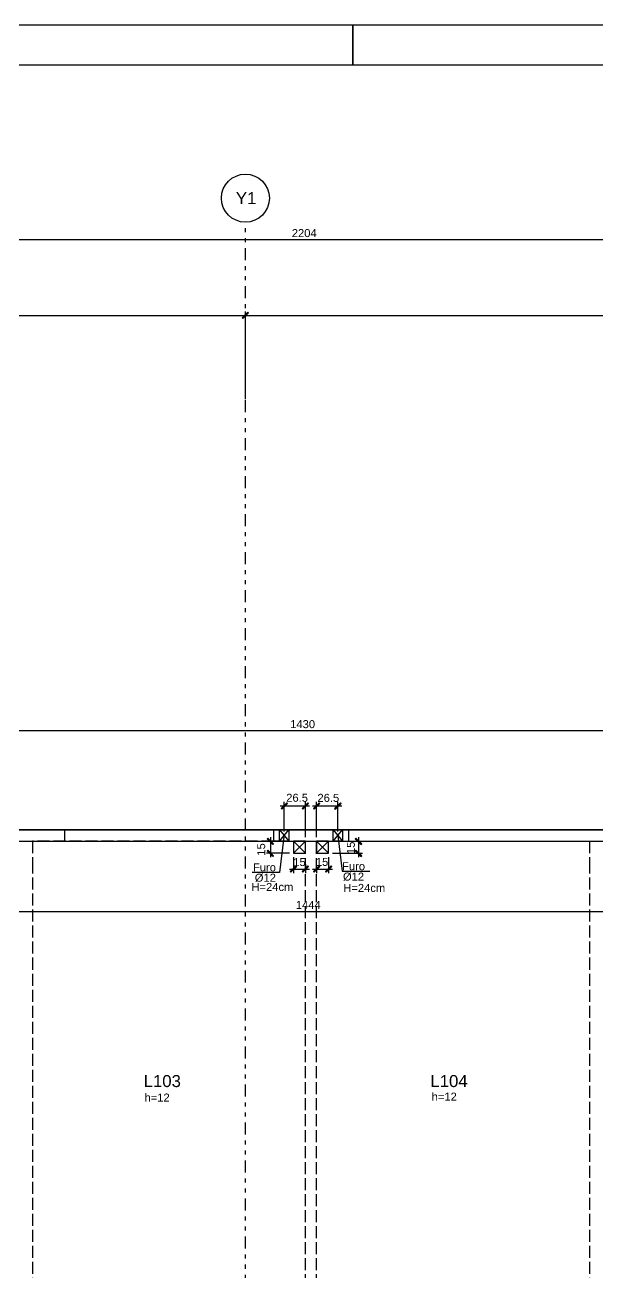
# Model space of a CAD drawing. Extents: x 0 to 119, y 0 to 84.
# Drawn here: x 24.71 to 39.01, y 52.94 to 84.1 of the extents above; entities that cross this region are included whole.
import ezdxf

# ---------------------------------------------------------------- set-up
doc = ezdxf.new("R2010")
doc.units = 0
doc.linetypes.add('ESTILO_TQS_0004', pattern=[1.09, 0.3, -0.15, 0.02, -0.15, 0.02, -0.15, 0.3])
doc.linetypes.add('ESTILO_TQS_0005', pattern=[0.4, 0.3, -0.1])
for name, color, linetype in [('1', 1, 'CONTINUOUS'), ('2', 2, 'CONTINUOUS'), ('3', 3, 'CONTINUOUS'), ('4', 4, 'CONTINUOUS'), ('7', 7, 'CONTINUOUS')]:
    doc.layers.add(name, color=color, linetype=linetype)
doc.styles.add('TQS_ARIAL', font='arial.ttf')

msp = doc.modelspace()

# ---------------------------------------------------------------- linework, layer by layer
at = {"layer": '1', "linetype": 'CONTINUOUS'}
for p, q in [((9.6182, 78.739615), (53.8982, 78.739615)), ((9.6182, 76.844087), (30.3182, 76.844087)), ((30.1182, 76.844087), (53.8982, 76.844087)), ((30.2182, 74.846489), (30.2182, 76.944087)), ((30.2182, 74.746489), (30.2182, 76.944087)), ((17.3182, 66.470521), (46.1182, 66.470521)), ((31.087972, 64.585913), (31.8182, 64.585913)), ((31.187972, 63.946339), (31.187972, 64.685913)), ((31.7182, 63.806402), (31.7182, 64.685913)), ((31.8982, 64.585913), (32.628428, 64.585913)), ((31.9982, 63.806402), (31.9982, 64.685913)), ((32.528428, 63.946339), (32.528428, 64.685913)), ((31.067972, 63.98635), (31.307972, 63.706328)), ((31.067972, 63.706328), (31.307972, 63.98635)), ((32.408428, 63.98635), (32.648428, 63.706328)), ((32.408428, 63.706328), (32.648428, 63.98635)), ((31.207972, 63.706328), (30.742796, 63.706328)), ((30.842796, 63.806328), (30.842796, 63.306294)), ((31.419124, 63.406294), (31.719124, 63.706294)), ((31.419124, 63.706294), (31.719124, 63.406294)), ((31.997342, 63.406294), (32.297342, 63.706294)), ((31.997342, 63.706294), (32.297342, 63.406294)), ((32.748428, 63.706328), (33.144422, 63.706328)), ((33.044422, 63.806328), (33.044422, 63.306294)), ((31.319124, 63.406294), (30.742796, 63.406294)), ((31.419124, 63.306294), (31.419124, 62.911522)), ((32.297342, 63.306294), (32.297342, 62.911522)), ((32.397342, 63.406294), (33.144422, 63.406294)), ((31.319124, 63.011522), (31.8182, 63.011522)), ((31.7182, 63.130136), (31.7182, 62.911522)), ((31.8982, 63.011522), (32.397342, 63.011522)), ((31.9982, 63.014), (31.9982, 62.911522)), ((17.3182, 61.953449), (46.3982, 61.953449))]:
    msp.add_line(p, q, dxfattribs=at)
at = {"layer": '1', "linetype": 'ESTILO_TQS_0005'}
for p, q in [((25.6982, 63.986402), (25.6982, 63.706402)), ((30.9182, 63.986402), (30.91966, 63.706402)), ((32.7982, 63.986402), (32.7982, 63.706402))]:
    msp.add_line(p, q, dxfattribs=at)
at = {"layer": '1', "linetype": 'CONTINUOUS'}
for points in [[(0.000085, 84.100046), (21.000085, 84.100046), (21.000085, 83.100046), (21.000085, 84.100046), (32.900085, 84.100046), (32.900085, 83.100046), (32.900085, 84.100046), (44.900085, 84.100046), (44.900085, 83.100046), (44.900085, 84.100046), (63.400085, 84.100046)], [(30.156317, 76.764527), (30.299223, 76.907432), (30.281545, 76.92511), (30.138639, 76.782204), (30.156317, 76.764527)], [(30.156317, 76.764527), (30.299223, 76.907432), (30.281545, 76.92511), (30.138639, 76.782204), (30.156317, 76.764527)], [(31.126089, 64.506353), (31.268994, 64.649258), (31.251317, 64.666936), (31.108411, 64.52403), (31.126089, 64.506353)], [(31.656317, 64.506353), (31.799223, 64.649258), (31.781545, 64.666936), (31.638639, 64.52403), (31.656317, 64.506353)], [(31.936317, 64.506353), (32.079223, 64.649258), (32.061545, 64.666936), (31.918639, 64.52403), (31.936317, 64.506353)], [(32.466545, 64.506353), (32.609451, 64.649258), (32.591773, 64.666936), (32.448868, 64.52403), (32.466545, 64.506353)], [(31.181573, 63.818183), (31.072874, 62.927252), (30.385043, 62.927252)], [(30.763235, 63.768211), (30.906141, 63.625305), (30.923818, 63.642983), (30.780913, 63.785889), (30.763235, 63.768211)], [(32.528428, 63.846339), (32.637128, 62.955408), (33.324958, 62.955408)], [(32.964862, 63.768211), (33.107767, 63.625305), (33.125445, 63.642983), (32.98254, 63.785889), (32.964862, 63.768211)], [(30.763235, 63.468177), (30.906141, 63.325272), (30.923818, 63.342949), (30.780913, 63.485855), (30.763235, 63.468177)], [(32.964862, 63.468177), (33.107767, 63.325272), (33.125445, 63.342949), (32.98254, 63.485855), (32.964862, 63.468177)], [(31.357241, 62.931962), (31.500146, 63.074867), (31.482469, 63.092545), (31.339563, 62.949639), (31.357241, 62.931962)], [(31.656317, 62.931962), (31.799223, 63.074867), (31.781545, 63.092545), (31.638639, 62.949639), (31.656317, 62.931962)], [(31.936317, 62.931962), (32.079223, 63.074867), (32.061545, 63.092545), (31.918639, 62.949639), (31.936317, 62.931962)], [(32.235459, 62.931962), (32.378364, 63.074867), (32.360687, 63.092545), (32.217781, 62.949639), (32.235459, 62.931962)]]:
    msp.add_lwpolyline(points, dxfattribs=at)
at = {"layer": '1', "linetype": 'ESTILO_TQS_0005'}
for points in [[(24.8982, 63.196402), (24.8982, 50.586402), (31.7182, 50.586402), (31.7182, 63.706402), (24.8982, 63.706402), (24.8982, 63.196402)], [(38.8182, 63.196402), (38.8182, 50.586402), (31.9982, 50.586402), (31.9982, 63.706402), (38.8182, 63.706402), (38.8182, 63.196402)]]:
    msp.add_lwpolyline(points, dxfattribs=at)
at = {"layer": '1', "linetype": 'CONTINUOUS'}
msp.add_circle((30.2182, 79.772734), 0.6, dxfattribs=at)
for points in [[(30.156317, 76.764527), (30.281545, 76.92511), (30.138639, 76.782204)], [(30.156317, 76.764527), (30.281545, 76.92511), (30.138639, 76.782204)], [(30.156317, 76.764527), (30.138639, 76.782204), (30.156317, 76.764527)], [(30.156317, 76.764527), (30.138639, 76.782204), (30.156317, 76.764527)], [(30.156317, 76.764527), (30.299223, 76.907432), (30.281545, 76.92511)], [(30.156317, 76.764527), (30.299223, 76.907432), (30.281545, 76.92511)], [(31.126089, 64.506353), (31.251317, 64.666936), (31.108411, 64.52403)], [(31.126089, 64.506353), (31.108411, 64.52403), (31.126089, 64.506353)], [(31.126089, 64.506353), (31.268994, 64.649258), (31.251317, 64.666936)], [(31.656317, 64.506353), (31.781545, 64.666936), (31.638639, 64.52403)], [(31.656317, 64.506353), (31.638639, 64.52403), (31.656317, 64.506353)], [(31.656317, 64.506353), (31.799223, 64.649258), (31.781545, 64.666936)], [(31.936317, 64.506353), (32.061545, 64.666936), (31.918639, 64.52403)], [(31.936317, 64.506353), (31.918639, 64.52403), (31.936317, 64.506353)], [(31.936317, 64.506353), (32.079223, 64.649258), (32.061545, 64.666936)], [(32.466545, 64.506353), (32.591773, 64.666936), (32.448868, 64.52403)], [(32.466545, 64.506353), (32.448868, 64.52403), (32.466545, 64.506353)], [(32.466545, 64.506353), (32.609451, 64.649258), (32.591773, 64.666936)], [(30.763235, 63.768211), (30.923818, 63.642983), (30.780913, 63.785889)], [(30.763235, 63.768211), (30.780913, 63.785889), (30.763235, 63.768211)], [(30.763235, 63.768211), (30.906141, 63.625305), (30.923818, 63.642983)], [(32.964862, 63.768211), (33.125445, 63.642983), (32.98254, 63.785889)], [(32.964862, 63.768211), (32.98254, 63.785889), (32.964862, 63.768211)], [(32.964862, 63.768211), (33.107767, 63.625305), (33.125445, 63.642983)], [(30.763235, 63.468177), (30.923818, 63.342949), (30.780913, 63.485855)], [(30.763235, 63.468177), (30.780913, 63.485855), (30.763235, 63.468177)], [(30.763235, 63.468177), (30.906141, 63.325272), (30.923818, 63.342949)], [(32.964862, 63.468177), (33.125445, 63.342949), (32.98254, 63.485855)], [(32.964862, 63.468177), (32.98254, 63.485855), (32.964862, 63.468177)], [(32.964862, 63.468177), (33.107767, 63.325272), (33.125445, 63.342949)], [(31.357241, 62.931962), (31.482469, 63.092545), (31.339563, 62.949639)], [(31.357241, 62.931962), (31.339563, 62.949639), (31.357241, 62.931962)], [(31.357241, 62.931962), (31.500146, 63.074867), (31.482469, 63.092545)], [(31.656317, 62.931962), (31.781545, 63.092545), (31.638639, 62.949639)], [(31.656317, 62.931962), (31.638639, 62.949639), (31.656317, 62.931962)], [(31.656317, 62.931962), (31.799223, 63.074867), (31.781545, 63.092545)], [(31.936317, 62.931962), (32.061545, 63.092545), (31.918639, 62.949639)], [(31.936317, 62.931962), (31.918639, 62.949639), (31.936317, 62.931962)], [(31.936317, 62.931962), (32.079223, 63.074867), (32.061545, 63.092545)], [(32.235459, 62.931962), (32.360687, 63.092545), (32.217781, 62.949639)], [(32.235459, 62.931962), (32.217781, 62.949639), (32.235459, 62.931962)], [(32.235459, 62.931962), (32.378364, 63.074867), (32.360687, 63.092545)]]:
    msp.add_solid(points, dxfattribs=at)
at = {"layer": '2', "linetype": 'ESTILO_TQS_0004'}
msp.add_line((30.2182, 8.876), (30.2182, 79.172734), dxfattribs=at)
at = {"layer": '2', "linetype": 'CONTINUOUS'}
for p, q in [((30.2182, 74.746489), (30.2182, 74.746489)), ((30.2182, 74.646489), (30.2182, 74.646489)), ((31.187972, 63.846339), (31.187972, 63.846339)), ((31.307972, 63.706328), (31.307972, 63.706328)), ((31.7182, 63.706402), (31.7182, 63.706402)), ((31.9982, 63.706402), (31.9982, 63.706402)), ((32.528428, 63.846339), (32.528428, 63.846339)), ((32.648428, 63.706328), (32.648428, 63.706328)), ((31.419124, 63.406294), (31.419124, 63.406294)), ((31.419124, 63.406294), (31.419124, 63.406294)), ((32.297342, 63.406294), (32.297342, 63.406294)), ((32.297342, 63.406294), (32.297342, 63.406294)), ((31.7182, 63.230136), (31.7182, 63.230136)), ((31.9982, 63.114), (31.9982, 63.114))]:
    msp.add_line(p, q, dxfattribs=at)
at = {"layer": '3', "linetype": 'CONTINUOUS'}
for points in [[(9.7182, 57.586398), (17.4182, 57.586398), (17.4182, 63.986402), (46.0182, 63.986402), (46.0182, 65.986398), (53.7982, 65.986398), (53.7982, 14.106398), (31.7182, 14.106398), (31.7182, 25.206398), (17.4182, 25.206398), (17.4182, 31.606402), (9.7182, 31.606402), (9.7182, 42.186402), (17.4182, 42.186402), (17.4182, 47.006398), (9.7182, 47.006398), (9.7182, 57.586398)], [(31.067972, 63.98635), (31.307972, 63.98635), (31.307972, 63.706328), (31.067972, 63.706328), (31.067972, 63.98635)], [(32.408428, 63.98635), (32.648428, 63.98635), (32.648428, 63.706328), (32.408428, 63.706328), (32.408428, 63.98635)], [(31.419124, 63.406294), (31.719124, 63.406294), (31.719124, 63.706294), (31.419124, 63.706294), (31.419124, 63.406294)], [(31.997342, 63.406294), (32.297342, 63.406294), (32.297342, 63.706294), (31.997342, 63.706294), (31.997342, 63.406294)]]:
    msp.add_lwpolyline(points, dxfattribs=at)
at = {"layer": '4', "linetype": 'CONTINUOUS'}
msp.add_lwpolyline([(46.2982, 63.986402), (17.4182, 63.986402), (17.4182, 63.706402), (46.2982, 63.706402), (46.2982, 63.986402)], dxfattribs=at)
at = {"layer": '7', "linetype": 'CONTINUOUS'}
msp.add_line((2.500085, 83.100046), (117.900085, 83.100046), dxfattribs=at)

# ---------------------------------------------------------------- texts
at = {"layer": '2', "linetype": 'CONTINUOUS', "style": 'TQS_ARIAL'}
for s, p in [('2204', (31.3782, 78.799615)), ('1430', (31.3382, 66.530521)), ('26.5', (31.239206, 64.691566)), ('26.5', (32.01923, 64.689076)), ('15', (31.414272, 63.085197)), ('15', (31.980308, 63.08986)), ('Furo', (30.406918, 62.952844)), ('Furo', (32.635298, 62.980999)), ('H=24cm', (30.368729, 62.462631)), ('%%c12', (30.45318, 62.694005)), ('%%c12', (32.656821, 62.722161)), ('H=24cm', (32.665407, 62.438845)), ('1444', (31.4782, 62.013449)), ('h=12', (34.874205, 57.223754))]:
    msp.add_text(s, height=0.2, dxfattribs=at).set_placement(p)
for s, rotation, p in [('15', 90, (30.713258, 63.343874)), ('15', 90, (32.954107, 63.38497)), ('h=12', 360, (27.697674, 57.201286))]:
    msp.add_text(s, height=0.2, rotation=rotation, dxfattribs=at).set_placement(p)
at = {"layer": '4', "linetype": 'CONTINUOUS', "style": 'TQS_ARIAL'}
for s, p in [('Y1', (29.980021, 79.622422)), ('L104', (34.841559, 57.563437))]:
    msp.add_text(s, height=0.3, dxfattribs=at).set_placement(p)
msp.add_text('L103', height=0.3, rotation=360, dxfattribs=at).set_placement((27.674841, 57.563437))

doc.saveas('drawing.dxf')
